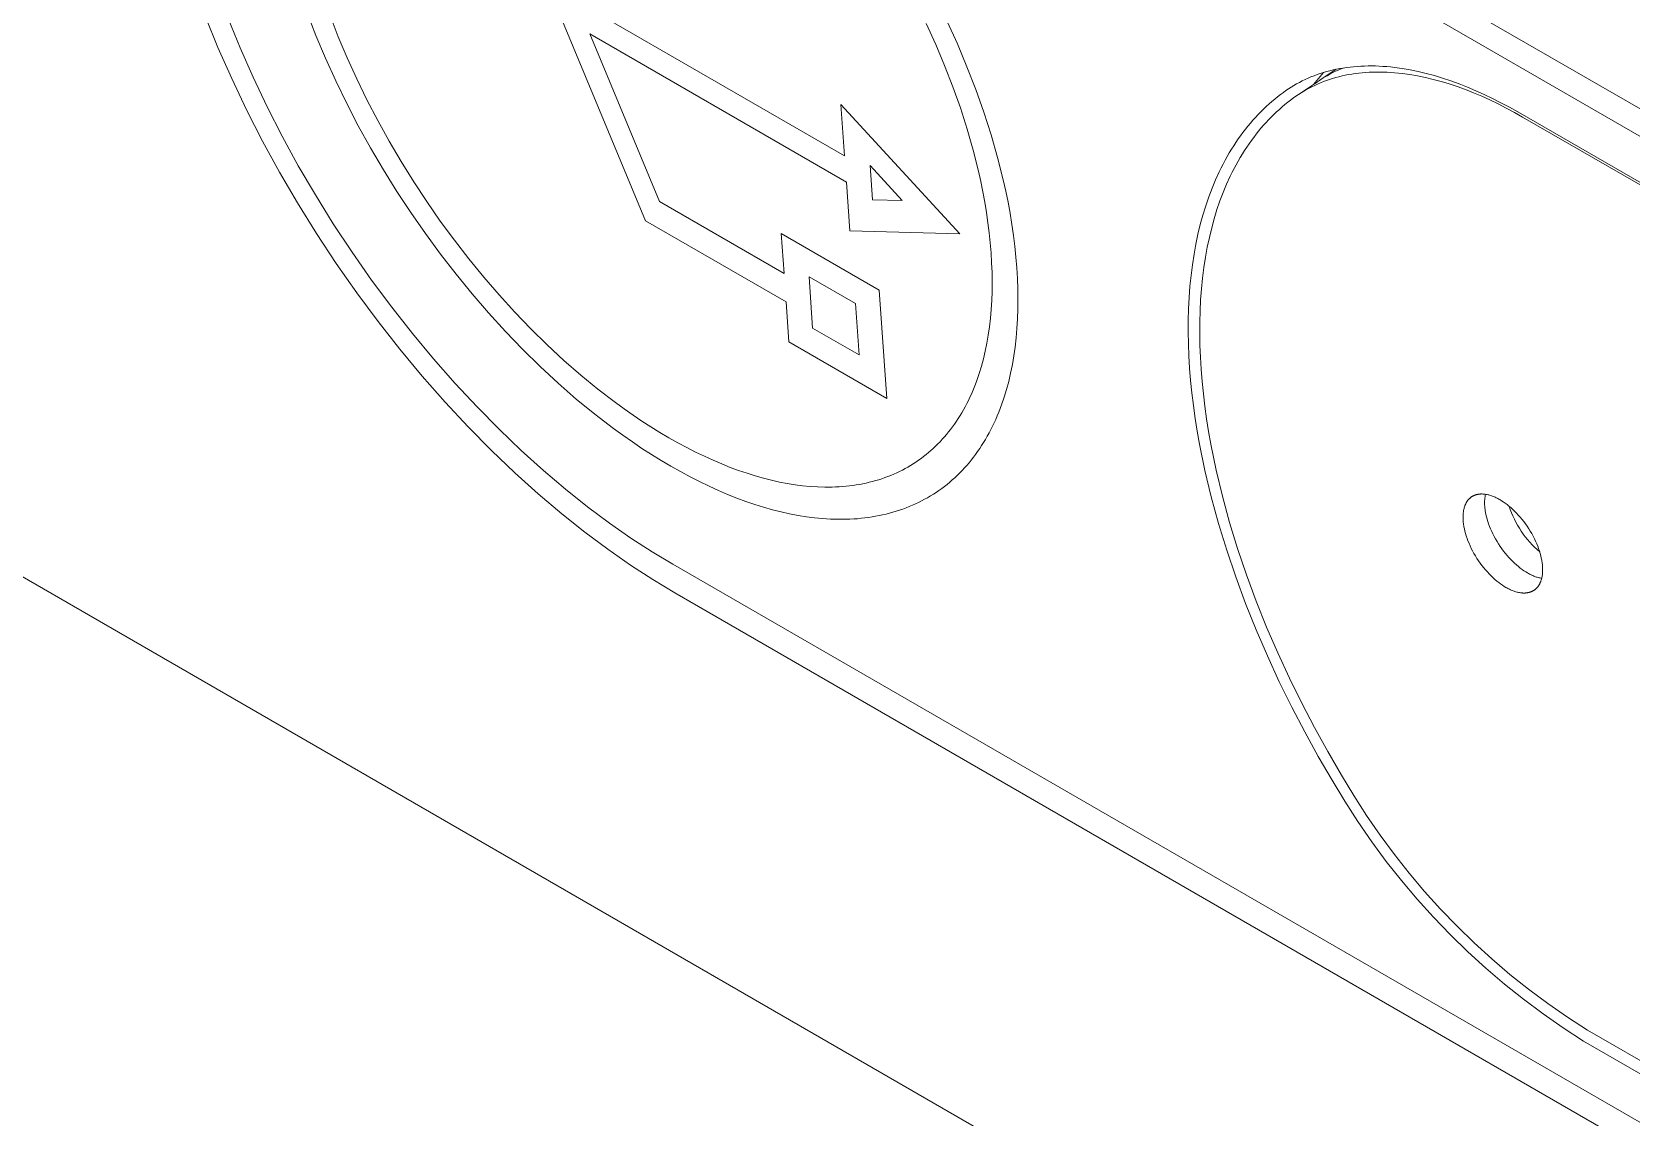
# Model space of a CAD drawing. Header units: inches. Extents: x -8 to 201, y -1 to 136.
# Drawn here: x 158.768 to 160.771, y 61.296 to 62.655 of the extents above; entities that cross this region are included whole.
import ezdxf

# ---------------------------------------------------------------- set-up
doc = ezdxf.new("R2010")
doc.units = ezdxf.units.IN
doc.layers.add('ZANO_R', color=7, linetype='Continuous', lineweight=0)

msp = doc.modelspace()

# ---------------------------------------------------------------- linework, layer by layer
at = {"layer": 'ZANO_R'}
for p, q in [((182.21152, 48.43115), (141.44177, 71.96957)), ((162.42298, 61.61173), (159.47709, 63.31254)), ((159.47963, 63.27675), (162.42552, 61.57594)), ((159.11293, 62.67922), (159.12399, 62.65076)), ((159.78616, 62.50006), (159.46456, 62.68574)), ((158.98572, 62.67438), (159.00142, 62.63579)), ((159.029, 62.63563), (159.01413, 62.67219)), ((159.15199, 62.64943), (159.14169, 62.67594)), ((159.43087, 62.67389), (159.53681, 62.41893)), ((159.88824, 62.66605), (159.90023, 62.63969)), ((159.9274, 62.64031), (159.91453, 62.66862)), ((159.12399, 62.65076), (159.13598, 62.62235)), ((159.16315, 62.62297), (159.15199, 62.64943)), ((159.46698, 62.65303), (159.78847, 62.46742)), ((159.55421, 62.44311), (159.46698, 62.65303)), ((159.90023, 62.63969), (159.91139, 62.61322)), ((159.93939, 62.61189), (159.9274, 62.64031)), ((159.00142, 62.63579), (159.01859, 62.59689)), ((159.04527, 62.59878), (159.029, 62.63563)), ((159.13598, 62.62235), (159.14885, 62.59403)), ((159.17514, 62.5966), (159.16315, 62.62297)), ((159.06289, 62.56177), (159.04527, 62.59878)), ((159.91139, 62.61322), (159.92169, 62.58672)), ((159.95045, 62.58343), (159.93939, 62.61189)), ((160.36645, 62.59747), (160.36279, 62.5958)), ((160.37018, 62.59905), (160.36645, 62.59747)), ((160.37396, 62.60055), (160.37018, 62.59905)), ((160.3778, 62.60196), (160.37396, 62.60055)), ((160.38147, 62.59973), (160.37734, 62.59478)), ((160.38169, 62.6033), (160.3778, 62.60196)), ((160.38549, 62.59773), (160.38084, 62.59475)), ((160.38572, 62.60457), (160.38147, 62.59973)), ((160.38156, 62.59523), (160.40157, 62.6086)), ((160.38564, 62.60455), (160.38169, 62.6033)), ((160.39023, 62.60056), (160.38549, 62.59773)), ((160.38965, 62.60571), (160.38564, 62.60455)), ((160.3937, 62.60679), (160.38965, 62.60571)), ((160.39507, 62.60322), (160.39023, 62.60056)), ((160.39717, 62.59707), (160.39331, 62.59584)), ((160.39781, 62.60778), (160.3937, 62.60679)), ((160.4, 62.60571), (160.39507, 62.60322)), ((160.40108, 62.5982), (160.39717, 62.59707)), ((160.40197, 62.60868), (160.39781, 62.60778)), ((160.40501, 62.60803), (160.4, 62.60571)), ((160.40505, 62.59926), (160.40108, 62.5982)), ((160.40619, 62.6095), (160.40197, 62.60868)), ((160.4101, 62.61017), (160.40501, 62.60803)), ((160.40907, 62.60023), (160.40505, 62.59926)), ((160.41045, 62.61023), (160.40619, 62.6095)), ((160.41314, 62.60111), (160.40907, 62.60023)), ((160.41476, 62.61087), (160.41045, 62.61023)), ((160.41726, 62.60191), (160.41314, 62.60111)), ((160.41912, 62.61142), (160.41476, 62.61087)), ((160.42142, 62.60262), (160.41726, 62.60191)), ((160.42353, 62.61188), (160.41912, 62.61142)), ((160.42564, 62.60325), (160.42142, 62.60262)), ((160.42798, 62.61225), (160.42353, 62.61188)), ((160.4299, 62.60379), (160.42564, 62.60325)), ((160.43248, 62.61253), (160.42798, 62.61225)), ((160.43421, 62.60424), (160.4299, 62.60379)), ((160.43702, 62.61272), (160.43248, 62.61253)), ((160.43856, 62.6046), (160.43421, 62.60424)), ((160.4416, 62.61282), (160.43702, 62.61272)), ((160.44296, 62.60487), (160.43856, 62.6046)), ((160.44622, 62.61283), (160.4416, 62.61282)), ((160.4474, 62.60506), (160.44296, 62.60487)), ((160.45089, 62.61275), (160.44622, 62.61283)), ((160.45188, 62.60516), (160.4474, 62.60506)), ((160.45559, 62.61258), (160.45089, 62.61275)), ((160.4564, 62.60517), (160.45188, 62.60516)), ((160.46033, 62.61231), (160.45559, 62.61258)), ((160.46096, 62.60509), (160.4564, 62.60517)), ((160.46511, 62.61196), (160.46033, 62.61231)), ((160.46556, 62.60492), (160.46096, 62.60509)), ((160.46992, 62.61151), (160.46511, 62.61196)), ((160.4702, 62.60466), (160.46556, 62.60492)), ((160.47477, 62.61097), (160.46992, 62.61151)), ((160.47487, 62.60431), (160.4702, 62.60466)), ((160.48456, 62.60963), (160.47477, 62.61097)), ((160.47957, 62.60388), (160.47487, 62.60431)), ((160.48431, 62.60335), (160.47957, 62.60388)), ((160.49388, 62.60204), (160.48431, 62.60335)), ((160.49447, 62.60793), (160.48456, 62.60963)), ((160.50357, 62.60037), (160.49388, 62.60204)), ((160.50448, 62.60586), (160.49447, 62.60793)), ((160.51337, 62.59835), (160.50357, 62.60037)), ((160.5146, 62.60345), (160.50448, 62.60586)), ((160.52326, 62.59599), (160.51337, 62.59835)), ((160.5248, 62.60068), (160.5146, 62.60345)), ((160.53507, 62.59757), (160.5248, 62.60068)), ((160.54541, 62.59412), (160.53507, 62.59757)), ((159.01859, 62.59689), (159.03719, 62.55782)), ((159.14885, 62.59403), (159.16259, 62.56587)), ((159.18794, 62.57037), (159.17514, 62.5966)), ((159.92169, 62.58672), (159.9311, 62.56021)), ((159.96055, 62.55497), (159.95045, 62.58343)), ((160.3356, 62.57971), (160.33193, 62.57697)), ((160.33878, 62.58198), (160.3356, 62.57971)), ((160.34203, 62.58419), (160.33878, 62.58198)), ((160.34534, 62.58631), (160.34203, 62.58419)), ((160.34871, 62.58837), (160.34534, 62.58631)), ((160.35214, 62.59034), (160.34871, 62.58837)), ((160.35453, 62.57716), (160.35135, 62.57501)), ((160.35563, 62.59224), (160.35214, 62.59034)), ((160.35452, 62.57716), (160.38084, 62.59475)), ((160.35776, 62.57924), (160.35453, 62.57716)), ((160.35918, 62.59406), (160.35563, 62.59224)), ((160.36105, 62.58125), (160.35776, 62.57924)), ((160.36279, 62.5958), (160.35918, 62.59406)), ((160.36441, 62.58318), (160.36105, 62.58125)), ((160.36782, 62.58503), (160.36441, 62.58318)), ((160.37129, 62.58682), (160.36782, 62.58503)), ((160.37482, 62.58852), (160.37129, 62.58682)), ((160.37734, 62.59478), (160.37334, 62.58974)), ((160.3784, 62.59014), (160.37482, 62.58852)), ((160.37839, 62.59307), (160.37527, 62.59085)), ((160.38205, 62.59169), (160.3784, 62.59014)), ((160.38574, 62.59316), (160.38205, 62.59169)), ((160.3895, 62.59454), (160.38574, 62.59316)), ((160.39331, 62.59584), (160.3895, 62.59454)), ((160.53323, 62.59329), (160.52326, 62.59599)), ((160.54328, 62.59025), (160.53323, 62.59329)), ((160.55338, 62.58687), (160.54328, 62.59025)), ((160.5558, 62.59034), (160.54541, 62.59412)), ((160.56354, 62.58318), (160.55338, 62.58687)), ((160.56623, 62.58623), (160.5558, 62.59034)), ((160.57374, 62.57916), (160.56354, 62.58318)), ((160.57668, 62.58181), (160.56623, 62.58623)), ((160.58396, 62.57483), (160.57374, 62.57916)), ((160.58716, 62.57707), (160.57668, 62.58181)), ((160.59764, 62.57204), (160.58716, 62.57707)), ((159.03719, 62.55782), (159.05717, 62.51875)), ((159.08182, 62.52475), (159.06289, 62.56177)), ((159.16259, 62.56587), (159.17715, 62.53791)), ((159.2015, 62.54433), (159.18794, 62.57037)), ((159.7816, 62.56437), (159.78616, 62.50006)), ((159.93033, 62.40261), (159.7816, 62.56437)), ((159.9311, 62.56021), (159.93959, 62.53374)), ((160.31075, 62.55873), (160.30737, 62.55539)), ((160.31418, 62.56199), (160.31075, 62.55873)), ((160.31765, 62.56516), (160.31418, 62.56199)), ((160.32116, 62.56824), (160.31765, 62.56516)), ((160.32471, 62.57124), (160.32116, 62.56824)), ((160.3283, 62.57415), (160.32471, 62.57124)), ((160.33056, 62.55845), (160.32714, 62.55533)), ((160.33193, 62.57697), (160.3283, 62.57415)), ((160.33402, 62.56149), (160.33056, 62.55845)), ((160.33752, 62.56444), (160.33402, 62.56149)), ((160.34105, 62.5673), (160.33752, 62.56444)), ((160.34463, 62.57008), (160.34105, 62.5673)), ((160.34824, 62.57278), (160.34463, 62.57008)), ((160.35135, 62.57501), (160.34824, 62.57278)), ((160.59421, 62.5702), (160.58396, 62.57483)), ((160.60446, 62.56528), (160.59421, 62.5702)), ((160.60812, 62.56671), (160.59764, 62.57204)), ((160.6147, 62.56007), (160.60446, 62.56528)), ((160.61858, 62.5611), (160.60812, 62.56671)), ((160.62493, 62.55458), (160.6147, 62.56007)), ((160.62902, 62.55522), (160.61858, 62.5611)), ((159.17715, 62.53791), (159.19251, 62.51021)), ((159.21581, 62.51853), (159.2015, 62.54433)), ((159.96967, 62.52655), (159.96055, 62.55497)), ((160.29114, 62.53736), (160.28805, 62.53349)), ((160.29429, 62.54114), (160.29114, 62.53736)), ((160.29749, 62.54484), (160.29429, 62.54114)), ((160.30074, 62.54844), (160.29749, 62.54484)), ((160.30403, 62.55196), (160.30074, 62.54844)), ((160.30737, 62.55539), (160.30403, 62.55196)), ((160.31071, 62.53845), (160.30757, 62.53481)), ((160.31391, 62.542), (160.31071, 62.53845)), ((160.31715, 62.54546), (160.31391, 62.542)), ((160.32044, 62.54884), (160.31715, 62.54546)), ((160.32377, 62.55213), (160.32044, 62.54884)), ((160.32714, 62.55533), (160.32377, 62.55213)), ((160.63513, 62.54883), (160.62493, 62.55458)), ((162.74042, 61.3362), (160.62902, 62.55522)), ((162.74654, 61.32981), (160.63513, 62.54883)), ((159.05717, 62.51875), (159.07847, 62.47982)), ((159.102, 62.48787), (159.08182, 62.52475)), ((159.23083, 62.493), (159.21581, 62.51853)), ((159.93959, 62.53374), (159.94713, 62.50737)), ((159.97776, 62.49824), (159.96967, 62.52655)), ((160.27618, 62.51712), (160.27336, 62.51281)), ((160.27907, 62.52135), (160.27618, 62.51712)), ((160.28201, 62.52548), (160.27907, 62.52135)), ((160.285, 62.52953), (160.28201, 62.52548)), ((160.28805, 62.53349), (160.285, 62.52953)), ((160.29547, 62.51939), (160.29258, 62.51532)), ((160.29842, 62.52338), (160.29547, 62.51939)), ((160.30142, 62.52728), (160.29842, 62.52338)), ((160.30447, 62.53109), (160.30142, 62.52728)), ((160.30757, 62.53481), (160.30447, 62.53109)), ((159.19251, 62.51021), (159.20864, 62.4828)), ((159.94713, 62.50737), (159.95369, 62.48114)), ((159.9848, 62.47007), (159.97776, 62.49824)), ((160.26522, 62.49933), (160.26262, 62.49466)), ((160.26787, 62.50391), (160.26522, 62.49933)), ((160.27058, 62.50841), (160.26787, 62.50391)), ((160.27336, 62.51281), (160.27058, 62.50841)), ((160.28155, 62.49815), (160.27894, 62.49364)), ((160.28422, 62.50258), (160.28155, 62.49815)), ((160.28695, 62.50691), (160.28422, 62.50258)), ((160.28974, 62.51116), (160.28695, 62.50691)), ((160.29258, 62.51532), (160.28974, 62.51116)), ((159.07847, 62.47982), (159.10103, 62.44119)), ((159.12337, 62.45128), (159.102, 62.48787)), ((159.20864, 62.4828), (159.2255, 62.45574)), ((159.24652, 62.4678), (159.23083, 62.493)), ((159.82101, 62.44522), (159.81798, 62.48798)), ((159.81798, 62.48798), (159.85814, 62.44429)), ((159.95369, 62.48114), (159.95659, 62.46809)), ((160.25521, 62.48013), (160.25059, 62.47001)), ((160.25762, 62.48506), (160.25521, 62.48013)), ((160.26009, 62.48991), (160.25762, 62.48506)), ((160.26262, 62.49466), (160.26009, 62.48991)), ((160.27146, 62.47959), (160.26908, 62.47474)), ((160.27389, 62.48436), (160.27146, 62.47959)), ((160.27638, 62.48905), (160.27389, 62.48436)), ((160.27894, 62.49364), (160.27638, 62.48905)), ((159.26288, 62.44298), (159.24652, 62.4678)), ((159.78847, 62.46742), (159.79282, 62.40611)), ((159.95659, 62.46809), (159.95923, 62.4551)), ((159.98792, 62.45606), (159.9848, 62.47007)), ((160.24623, 62.45953), (160.24214, 62.44872)), ((160.25059, 62.47001), (160.24623, 62.45953)), ((160.26453, 62.46477), (160.26024, 62.45446)), ((160.26908, 62.47474), (160.26453, 62.46477)), ((159.10103, 62.44119), (159.12475, 62.40302)), ((159.14584, 62.41512), (159.12337, 62.45128)), ((159.2255, 62.45574), (159.24305, 62.42909)), ((159.27985, 62.41857), (159.26288, 62.44298)), ((159.71027, 62.35301), (159.55421, 62.44311)), ((159.85814, 62.44429), (159.82101, 62.44522)), ((159.95923, 62.4551), (159.96162, 62.44216)), ((159.96162, 62.44216), (159.96374, 62.42929)), ((159.99076, 62.44211), (159.98792, 62.45606)), ((159.99332, 62.42822), (159.99076, 62.44211)), ((160.23833, 62.43757), (160.2348, 62.42608)), ((160.24214, 62.44872), (160.23833, 62.43757)), ((160.25622, 62.44381), (160.25247, 62.43283)), ((160.26024, 62.45446), (160.25622, 62.44381)), ((159.24305, 62.42909), (159.26128, 62.40288)), ((159.29741, 62.39464), (159.27985, 62.41857)), ((159.53681, 62.41893), (159.7128, 62.31732)), ((159.96374, 62.42929), (159.96559, 62.41648)), ((159.9956, 62.41439), (159.99332, 62.42822)), ((160.2348, 62.42608), (160.23157, 62.41427)), ((160.249, 62.42152), (160.24581, 62.40989)), ((160.25247, 62.43283), (160.249, 62.42152)), ((159.12475, 62.40302), (159.14954, 62.36548)), ((159.16932, 62.37955), (159.14584, 62.41512)), ((159.26128, 62.40288), (159.28014, 62.37718)), ((159.82944, 62.33217), (159.70672, 62.40302)), ((159.70672, 62.40302), (159.71027, 62.35301)), ((159.79282, 62.40611), (159.93033, 62.40261)), ((159.96559, 62.41648), (159.96718, 62.40376)), ((159.96718, 62.40376), (159.96848, 62.39111)), ((159.99759, 62.40064), (159.9956, 62.41439)), ((159.99928, 62.38698), (159.99759, 62.40064)), ((160.22864, 62.40213), (160.226, 62.38968)), ((160.23157, 62.41427), (160.22864, 62.40213)), ((160.24292, 62.39794), (160.24033, 62.38568)), ((160.24581, 62.40989), (160.24292, 62.39794)), ((159.19373, 62.3447), (159.16932, 62.37955)), ((159.28014, 62.37718), (159.2996, 62.35203)), ((159.31554, 62.37121), (159.29741, 62.39464)), ((159.96848, 62.39111), (159.96951, 62.37855)), ((159.96951, 62.37855), (159.97025, 62.36616)), ((160.00069, 62.3734), (159.99928, 62.38698)), ((160.22368, 62.37692), (160.22167, 62.36386)), ((160.226, 62.38968), (160.22368, 62.37692)), ((160.24033, 62.38568), (160.23804, 62.37312)), ((159.14954, 62.36548), (159.1753, 62.32869)), ((159.3342, 62.34835), (159.31554, 62.37121)), ((159.97025, 62.36616), (159.97071, 62.354)), ((160.00179, 62.35991), (160.00069, 62.3734)), ((160.00259, 62.3466), (160.00179, 62.35991)), ((160.22167, 62.36386), (160.21997, 62.35051)), ((160.23606, 62.36026), (160.23439, 62.34712)), ((160.23804, 62.37312), (160.23606, 62.36026)), ((159.21896, 62.31071), (159.19373, 62.3447)), ((159.2996, 62.35203), (159.31964, 62.32748)), ((159.35336, 62.32609), (159.3342, 62.34835)), ((159.74154, 62.34868), (159.79969, 62.31511)), ((159.7461, 62.28437), (159.74154, 62.34868)), ((159.97071, 62.354), (159.97087, 62.34209)), ((159.97087, 62.34209), (159.97075, 62.33043)), ((160.00308, 62.33355), (160.00259, 62.3466)), ((160.2186, 62.33688), (160.21754, 62.32298)), ((160.21997, 62.35051), (160.2186, 62.33688)), ((160.23439, 62.34712), (160.23304, 62.3337)), ((159.1753, 62.32869), (159.20193, 62.29281)), ((159.31964, 62.32748), (159.34021, 62.30359)), ((159.373, 62.30449), (159.35336, 62.32609)), ((159.7128, 62.31732), (159.71635, 62.26731)), ((159.83906, 62.19646), (159.82944, 62.33217)), ((159.97036, 62.31901), (159.96968, 62.30784)), ((159.97075, 62.33043), (159.97036, 62.31901)), ((160.00325, 62.32077), (160.00308, 62.33355)), ((160.00313, 62.30824), (160.00325, 62.32077)), ((160.21754, 62.32298), (160.21682, 62.30881)), ((160.232, 62.32001), (160.23129, 62.30606)), ((160.23304, 62.3337), (160.232, 62.32001)), ((159.24489, 62.27771), (159.21896, 62.31071)), ((159.34021, 62.30359), (159.36129, 62.28039)), ((159.39307, 62.28359), (159.373, 62.30449)), ((159.79969, 62.31511), (159.80425, 62.2508)), ((159.96873, 62.29691), (159.96751, 62.28625)), ((159.96968, 62.30784), (159.96873, 62.29691)), ((160.0027, 62.29598), (160.00313, 62.30824)), ((160.21682, 62.30881), (160.21642, 62.2944)), ((160.23129, 62.30606), (160.2309, 62.29187)), ((159.20193, 62.29281), (159.2293, 62.25798)), ((159.27142, 62.24581), (159.24489, 62.27771)), ((159.36129, 62.28039), (159.38285, 62.25795)), ((159.41356, 62.26343), (159.39307, 62.28359)), ((159.80425, 62.2508), (159.7461, 62.28437)), ((159.96751, 62.28625), (159.96603, 62.27583)), ((160.00096, 62.27226), (160.00198, 62.28398)), ((160.00198, 62.28398), (160.0027, 62.29598)), ((160.21642, 62.2944), (160.21636, 62.27974)), ((160.21636, 62.27974), (160.21662, 62.26485)), ((160.2309, 62.29187), (160.23083, 62.27743)), ((160.23083, 62.27743), (160.23109, 62.26278)), ((159.2293, 62.25798), (159.25731, 62.22431)), ((159.38285, 62.25795), (159.40485, 62.23631)), ((159.43443, 62.24407), (159.41356, 62.26343)), ((159.71635, 62.26731), (159.83906, 62.19646)), ((159.96428, 62.26567), (159.96227, 62.25577)), ((159.96603, 62.27583), (159.96428, 62.26567)), ((159.99805, 62.24962), (159.99965, 62.2608)), ((159.99965, 62.2608), (160.00096, 62.27226)), ((160.21662, 62.26485), (160.21722, 62.24975)), ((160.23109, 62.26278), (160.23168, 62.24791)), ((159.29843, 62.21512), (159.27142, 62.24581)), ((159.45566, 62.22555), (159.43443, 62.24407)), ((159.95747, 62.23674), (159.9547, 62.22762)), ((159.96, 62.24612), (159.95747, 62.23674)), ((159.96227, 62.25577), (159.96, 62.24612)), ((159.99401, 62.22807), (159.99617, 62.23871)), ((159.99617, 62.23871), (159.99805, 62.24962)), ((160.21722, 62.24975), (160.21814, 62.23444)), ((160.23168, 62.24791), (160.23259, 62.23284)), ((159.25731, 62.22431), (159.28582, 62.19191)), ((159.40485, 62.23631), (159.42726, 62.21552)), ((159.47721, 62.20792), (159.45566, 62.22555)), ((159.95168, 62.21876), (159.95007, 62.21444)), ((159.9547, 62.22762), (159.95168, 62.21876)), ((159.98887, 62.20764), (159.99158, 62.21772)), ((159.99158, 62.21772), (159.99401, 62.22807)), ((160.21814, 62.23444), (160.2194, 62.21895)), ((160.2194, 62.21895), (160.22099, 62.20327)), ((160.23259, 62.23284), (160.23383, 62.21758)), ((160.23383, 62.21758), (160.23539, 62.20215)), ((159.32581, 62.18573), (159.29843, 62.21512)), ((159.42726, 62.21552), (159.45005, 62.19563)), ((159.49905, 62.19122), (159.47721, 62.20792)), ((159.94305, 62.1978), (159.94115, 62.19381)), ((159.9449, 62.20186), (159.94305, 62.1978)), ((159.94668, 62.20598), (159.9449, 62.20186)), ((159.94841, 62.21018), (159.94668, 62.20598)), ((159.95007, 62.21444), (159.94841, 62.21018)), ((159.98264, 62.18834), (159.98589, 62.19785)), ((159.98589, 62.19785), (159.98887, 62.20764)), ((160.22099, 62.20327), (160.22291, 62.18743)), ((160.23539, 62.20215), (160.23728, 62.18655)), ((159.28582, 62.19191), (159.31472, 62.16089)), ((159.35344, 62.15773), (159.32581, 62.18573)), ((159.45005, 62.19563), (159.47319, 62.1767)), ((159.47319, 62.1767), (159.49664, 62.15877)), ((159.51007, 62.18323), (159.49905, 62.19122)), ((159.52115, 62.1755), (159.51007, 62.18323)), ((159.93295, 62.17852), (159.93075, 62.17487)), ((159.93509, 62.18224), (159.93295, 62.17852)), ((159.93716, 62.18603), (159.93509, 62.18224)), ((159.93919, 62.18988), (159.93716, 62.18603)), ((159.94115, 62.19381), (159.93919, 62.18988)), ((159.97728, 62.17462), (159.97913, 62.17912)), ((159.97913, 62.17912), (159.98092, 62.18369)), ((159.98092, 62.18369), (159.98264, 62.18834)), ((160.22291, 62.18743), (160.22515, 62.17144)), ((160.23728, 62.18655), (160.23949, 62.17081)), ((159.31472, 62.16089), (159.34389, 62.13133)), ((159.38121, 62.13117), (159.35344, 62.15773)), ((159.49664, 62.15877), (159.50847, 62.15019)), ((159.53229, 62.16802), (159.52115, 62.1755)), ((159.54349, 62.16081), (159.53229, 62.16802)), ((159.55473, 62.15386), (159.54349, 62.16081)), ((159.91894, 62.15767), (159.91641, 62.15444)), ((159.92141, 62.16097), (159.91894, 62.15767)), ((159.92383, 62.16434), (159.92141, 62.16097)), ((159.9262, 62.16778), (159.92383, 62.16434)), ((159.9285, 62.17129), (159.9262, 62.16778)), ((159.93075, 62.17487), (159.9285, 62.17129)), ((159.96706, 62.15319), (159.96923, 62.15733)), ((159.96923, 62.15733), (159.97134, 62.16154)), ((159.97134, 62.16154), (159.97338, 62.16583)), ((159.97338, 62.16583), (159.97537, 62.17019)), ((159.97537, 62.17019), (159.97728, 62.17462)), ((160.22515, 62.17144), (160.22771, 62.15531)), ((160.23949, 62.17081), (160.24201, 62.15493)), ((159.50847, 62.15019), (159.52037, 62.14189)), ((159.52037, 62.14189), (159.53234, 62.13386)), ((159.56603, 62.14719), (159.55473, 62.15386)), ((159.5773, 62.14083), (159.56603, 62.14719)), ((159.58848, 62.13483), (159.5773, 62.14083)), ((159.9001, 62.13654), (159.8972, 62.13381)), ((159.90295, 62.13935), (159.9001, 62.13654)), ((159.90575, 62.14222), (159.90295, 62.13935)), ((159.9085, 62.14517), (159.90575, 62.14222)), ((159.91119, 62.14819), (159.9085, 62.14517)), ((159.91383, 62.15128), (159.91119, 62.14819)), ((159.91641, 62.15444), (159.91383, 62.15128)), ((159.95529, 62.1336), (159.95776, 62.13737)), ((159.95776, 62.13737), (159.96018, 62.14121)), ((159.96018, 62.14121), (159.96254, 62.14513)), ((159.96254, 62.14513), (159.96483, 62.14912)), ((159.96483, 62.14912), (159.96706, 62.15319)), ((160.22771, 62.15531), (160.23059, 62.13907)), ((160.23059, 62.13907), (160.2373, 62.10626)), ((160.24201, 62.15493), (160.24485, 62.13893)), ((160.24485, 62.13893), (160.25145, 62.10663)), ((159.34389, 62.13133), (159.3732, 62.1033)), ((159.40901, 62.10612), (159.38121, 62.13117)), ((159.53234, 62.13386), (159.54436, 62.12611)), ((159.54436, 62.12611), (159.55643, 62.11865)), ((159.55643, 62.11865), (159.56856, 62.11149)), ((159.59956, 62.12918), (159.58848, 62.13483)), ((159.61055, 62.12388), (159.59956, 62.12918)), ((159.62144, 62.11893), (159.61055, 62.12388)), ((159.63222, 62.11433), (159.62144, 62.11893)), ((159.87546, 62.11672), (159.87216, 62.11457)), ((159.87872, 62.11894), (159.87546, 62.11672)), ((159.88192, 62.12124), (159.87872, 62.11894)), ((159.88508, 62.12361), (159.88192, 62.12124)), ((159.88819, 62.12605), (159.88508, 62.12361)), ((159.89124, 62.12856), (159.88819, 62.12605)), ((159.89425, 62.13115), (159.89124, 62.12856)), ((159.8972, 62.13381), (159.89425, 62.13115)), ((159.942, 62.11588), (159.94478, 62.11927)), ((159.94478, 62.11927), (159.94749, 62.12274)), ((159.94749, 62.12274), (159.95015, 62.12629)), ((159.95015, 62.12629), (159.95275, 62.12991)), ((159.95275, 62.12991), (159.95529, 62.1336)), ((159.3732, 62.1033), (159.40254, 62.07685)), ((159.43673, 62.08262), (159.40901, 62.10612)), ((159.56856, 62.11149), (159.58066, 62.10467)), ((159.58066, 62.10467), (159.59267, 62.09822)), ((159.59267, 62.09822), (159.60457, 62.09216)), ((159.64289, 62.11008), (159.63222, 62.11433)), ((159.65345, 62.10616), (159.64289, 62.11008)), ((159.6639, 62.10259), (159.65345, 62.10616)), ((159.67424, 62.09936), (159.6639, 62.10259)), ((159.68445, 62.09646), (159.67424, 62.09936)), ((159.69453, 62.0939), (159.68445, 62.09646)), ((159.83651, 62.09718), (159.8327, 62.09586)), ((159.84029, 62.09858), (159.83651, 62.09718)), ((159.84401, 62.10006), (159.84029, 62.09858)), ((159.84769, 62.10161), (159.84401, 62.10006)), ((159.85133, 62.10323), (159.84769, 62.10161)), ((159.85492, 62.10494), (159.85133, 62.10323)), ((159.85846, 62.10671), (159.85492, 62.10494)), ((159.86196, 62.10856), (159.85846, 62.10671)), ((159.8654, 62.11049), (159.86196, 62.10856)), ((159.8688, 62.11249), (159.8654, 62.11049)), ((159.87216, 62.11457), (159.8688, 62.11249)), ((159.92098, 62.09427), (159.92415, 62.09712)), ((159.92415, 62.09712), (159.92727, 62.10006)), ((159.92727, 62.10006), (159.93033, 62.10307)), ((159.93033, 62.10307), (159.93333, 62.10616)), ((159.93333, 62.10616), (159.93628, 62.10932)), ((159.93628, 62.10932), (159.93917, 62.11256)), ((159.93917, 62.11256), (159.942, 62.11588)), ((160.2373, 62.10626), (160.24523, 62.07313)), ((160.25145, 62.10663), (160.25926, 62.07401)), ((159.40254, 62.07685), (159.43181, 62.05204)), ((159.46428, 62.06068), (159.43673, 62.08262)), ((159.60457, 62.09216), (159.61637, 62.08647)), ((159.61637, 62.08647), (159.62806, 62.08115)), ((159.62806, 62.08115), (159.63963, 62.07621)), ((159.70449, 62.09168), (159.69453, 62.0939)), ((159.71433, 62.08979), (159.70449, 62.09168)), ((159.72402, 62.08823), (159.71433, 62.08979)), ((159.73358, 62.087), (159.72402, 62.08823)), ((159.74301, 62.08609), (159.73358, 62.087)), ((159.75228, 62.08551), (159.74301, 62.08609)), ((159.76142, 62.08525), (159.75228, 62.08551)), ((159.76593, 62.08524), (159.76142, 62.08525)), ((159.7704, 62.08532), (159.76593, 62.08524)), ((159.77483, 62.08547), (159.7704, 62.08532)), ((159.77923, 62.0857), (159.77483, 62.08547)), ((159.78359, 62.08601), (159.77923, 62.0857)), ((159.78791, 62.0864), (159.78359, 62.08601)), ((159.79219, 62.08687), (159.78791, 62.0864)), ((159.79642, 62.08742), (159.79219, 62.08687)), ((159.80062, 62.08805), (159.79642, 62.08742)), ((159.80478, 62.08875), (159.80062, 62.08805)), ((159.80889, 62.08953), (159.80478, 62.08875)), ((159.81297, 62.09039), (159.80889, 62.08953)), ((159.817, 62.09133), (159.81297, 62.09039)), ((159.82099, 62.09235), (159.817, 62.09133)), ((159.82494, 62.09344), (159.82099, 62.09235)), ((159.82884, 62.09461), (159.82494, 62.09344)), ((159.8327, 62.09586), (159.82884, 62.09461)), ((159.89366, 62.07423), (159.89726, 62.07646)), ((159.89726, 62.07646), (159.90081, 62.07877)), ((159.90081, 62.07877), (159.90431, 62.08115)), ((159.90431, 62.08115), (159.90775, 62.08362)), ((159.90775, 62.08362), (159.91114, 62.08616)), ((159.91114, 62.08616), (159.91447, 62.08879)), ((159.91447, 62.08879), (159.91776, 62.09149)), ((159.91776, 62.09149), (159.92098, 62.09427)), ((160.57945, 62.07634), (160.57996, 62.07642)), ((160.57996, 62.07642), (160.58046, 62.07649)), ((160.58046, 62.07649), (160.58098, 62.07656)), ((160.58098, 62.07656), (160.58149, 62.07661)), ((160.58149, 62.07661), (160.58201, 62.07665)), ((160.58201, 62.07665), (160.58253, 62.07668)), ((160.58253, 62.07668), (160.58306, 62.0767)), ((160.58306, 62.0767), (160.58359, 62.07672)), ((160.58359, 62.07672), (160.58413, 62.07672)), ((160.58413, 62.07672), (160.58466, 62.07671)), ((160.58466, 62.07671), (160.5852, 62.07669)), ((160.5852, 62.07669), (160.58575, 62.07666)), ((160.58575, 62.07666), (160.58629, 62.07663)), ((160.58629, 62.07663), (160.58739, 62.07652)), ((160.58739, 62.07652), (160.5885, 62.07638)), ((160.5885, 62.07638), (160.58961, 62.0762)), ((159.49157, 62.04033), (159.46428, 62.06068)), ((159.63963, 62.07621), (159.65109, 62.07164)), ((159.65109, 62.07164), (159.66244, 62.06744)), ((159.66244, 62.06744), (159.67366, 62.0636)), ((159.67366, 62.0636), (159.68475, 62.06013)), ((159.68475, 62.06013), (159.69571, 62.05702)), ((159.69571, 62.05702), (159.70654, 62.05428)), ((159.85075, 62.05503), (159.8549, 62.05637)), ((159.8549, 62.05637), (159.85899, 62.05779)), ((159.85899, 62.05779), (159.86304, 62.0593)), ((159.86304, 62.0593), (159.86704, 62.06088)), ((159.86704, 62.06088), (159.871, 62.06254)), ((159.871, 62.06254), (159.8749, 62.06429)), ((159.8749, 62.06429), (159.87875, 62.06612)), ((159.87875, 62.06612), (159.88256, 62.06803)), ((159.88256, 62.06803), (159.88631, 62.07002)), ((159.88631, 62.07002), (159.89001, 62.07208)), ((159.89001, 62.07208), (159.89366, 62.07423)), ((160.24523, 62.07313), (160.25434, 62.0398)), ((160.25926, 62.07401), (160.26823, 62.04119)), ((160.56133, 62.05632), (160.56155, 62.05742)), ((160.56155, 62.05742), (160.56181, 62.0585)), ((160.56181, 62.0585), (160.5621, 62.05956)), ((160.5621, 62.05956), (160.56241, 62.0606)), ((160.56241, 62.0606), (160.56276, 62.06162)), ((160.56276, 62.06162), (160.56295, 62.06212)), ((160.56295, 62.06212), (160.56314, 62.06262)), ((160.56314, 62.06262), (160.56334, 62.06311)), ((160.56334, 62.06311), (160.56355, 62.06359)), ((160.56355, 62.06359), (160.56377, 62.06406)), ((160.56377, 62.06406), (160.564, 62.06453)), ((160.564, 62.06453), (160.56423, 62.06499)), ((160.56423, 62.06499), (160.56447, 62.06545)), ((160.56447, 62.06545), (160.56472, 62.06589)), ((160.56472, 62.06589), (160.56498, 62.06633)), ((160.56498, 62.06633), (160.56524, 62.06676)), ((160.56524, 62.06676), (160.56551, 62.06719)), ((160.56551, 62.06719), (160.56579, 62.06761)), ((160.56579, 62.06761), (160.56608, 62.06801)), ((160.56608, 62.06801), (160.56637, 62.06841)), ((160.56637, 62.06841), (160.56668, 62.06881)), ((160.56668, 62.06881), (160.56699, 62.06919)), ((160.56699, 62.06919), (160.56731, 62.06957)), ((160.56731, 62.06957), (160.56763, 62.06993)), ((160.56763, 62.06993), (160.56796, 62.07029)), ((160.56796, 62.07029), (160.5683, 62.07064)), ((160.5683, 62.07064), (160.56865, 62.07098)), ((160.56865, 62.07098), (160.56901, 62.07131)), ((160.56901, 62.07131), (160.56937, 62.07163)), ((160.56937, 62.07163), (160.56974, 62.07195)), ((160.56974, 62.07195), (160.57011, 62.07225)), ((160.57011, 62.07225), (160.5705, 62.07255)), ((160.5705, 62.07255), (160.57089, 62.07283)), ((160.57089, 62.07283), (160.57128, 62.0731)), ((160.57128, 62.0731), (160.57169, 62.07337)), ((160.57169, 62.07337), (160.5721, 62.07362)), ((160.5721, 62.07362), (160.57251, 62.07387)), ((160.57251, 62.07387), (160.57293, 62.07411)), ((160.57293, 62.07411), (160.57336, 62.07433)), ((160.57336, 62.07433), (160.5738, 62.07455)), ((160.5738, 62.07455), (160.57424, 62.07475)), ((160.57424, 62.07475), (160.57469, 62.07495)), ((160.57469, 62.07495), (160.57514, 62.07513)), ((160.57514, 62.07513), (160.5756, 62.07531)), ((160.5756, 62.07531), (160.57606, 62.07547)), ((160.57606, 62.07547), (160.57653, 62.07563)), ((160.57653, 62.07563), (160.577, 62.07577)), ((160.577, 62.07577), (160.57748, 62.07591)), ((160.57748, 62.07591), (160.57797, 62.07603)), ((160.57797, 62.07603), (160.57846, 62.07614)), ((160.57846, 62.07614), (160.57895, 62.07625)), ((160.57895, 62.07625), (160.57945, 62.07634)), ((160.58764, 62.06811), (160.58758, 62.06645)), ((160.58758, 62.06645), (160.58758, 62.06479)), ((160.58758, 62.06479), (160.58763, 62.06313)), ((160.58763, 62.06313), (160.58774, 62.06147)), ((160.58776, 62.06977), (160.58764, 62.06811)), ((160.58774, 62.06147), (160.58784, 62.06024)), ((160.58793, 62.07143), (160.58776, 62.06977)), ((160.58784, 62.06024), (160.58797, 62.05899)), ((160.58816, 62.07307), (160.58793, 62.07143)), ((160.58797, 62.05899), (160.58812, 62.05771)), ((160.58812, 62.05771), (160.5883, 62.05641)), ((160.58845, 62.07471), (160.58816, 62.07307)), ((160.5883, 62.05641), (160.5885, 62.05509)), ((160.58879, 62.07634), (160.58845, 62.07471)), ((160.58961, 62.0762), (160.59074, 62.07599)), ((160.59074, 62.07599), (160.59186, 62.07574)), ((160.59186, 62.07574), (160.593, 62.07545)), ((160.593, 62.07545), (160.59413, 62.07513)), ((160.59413, 62.07513), (160.59527, 62.07478)), ((160.59527, 62.07478), (160.59641, 62.0744)), ((160.59641, 62.0744), (160.59755, 62.07398)), ((160.59755, 62.07398), (160.59868, 62.07354)), ((160.59868, 62.07354), (160.59982, 62.07306)), ((160.59982, 62.07306), (160.60095, 62.07256)), ((160.60095, 62.07256), (160.60208, 62.07203)), ((160.60208, 62.07203), (160.6032, 62.07148)), ((160.6032, 62.07148), (160.60431, 62.0709)), ((160.60431, 62.0709), (160.60542, 62.0703)), ((160.60542, 62.0703), (160.60653, 62.06968)), ((160.60653, 62.06968), (160.60875, 62.06834)), ((160.60875, 62.06834), (160.61101, 62.06687)), ((160.61101, 62.06687), (160.61331, 62.06527)), ((160.61331, 62.06527), (160.61564, 62.06353)), ((160.61564, 62.06353), (160.61799, 62.06166)), ((160.61799, 62.06166), (160.62036, 62.05965)), ((160.61976, 62.05725), (160.61835, 62.06137)), ((160.62132, 62.05318), (160.61976, 62.05725)), ((160.62036, 62.05965), (160.62273, 62.05752)), ((160.62273, 62.05752), (160.6251, 62.05525)), ((159.43181, 62.05204), (159.46089, 62.02889)), ((159.5185, 62.02157), (159.49157, 62.04033)), ((159.70654, 62.05428), (159.71724, 62.05189)), ((159.71724, 62.05189), (159.72779, 62.04986)), ((159.72779, 62.04986), (159.73821, 62.04818)), ((159.73821, 62.04818), (159.74847, 62.04686)), ((159.74847, 62.04686), (159.75859, 62.04588)), ((159.75859, 62.04588), (159.76855, 62.04526)), ((159.76855, 62.04526), (159.77836, 62.04498)), ((159.77836, 62.04498), (159.7832, 62.04498)), ((159.7832, 62.04498), (159.788, 62.04505)), ((159.788, 62.04505), (159.79277, 62.04522)), ((159.79277, 62.04522), (159.79749, 62.04547)), ((159.79749, 62.04547), (159.80217, 62.0458)), ((159.80217, 62.0458), (159.8068, 62.04622)), ((159.8068, 62.04622), (159.8114, 62.04672)), ((159.8114, 62.04672), (159.81595, 62.04731)), ((159.81595, 62.04731), (159.82045, 62.04798)), ((159.82045, 62.04798), (159.82492, 62.04874)), ((159.82492, 62.04874), (159.82934, 62.04958)), ((159.82934, 62.04958), (159.83371, 62.05051)), ((159.83371, 62.05051), (159.83804, 62.05151)), ((159.83804, 62.05151), (159.84232, 62.0526)), ((159.84232, 62.0526), (159.84656, 62.05378)), ((159.84656, 62.05378), (159.85075, 62.05503)), ((160.25434, 62.0398), (160.26458, 62.00637)), ((160.26823, 62.04119), (160.27831, 62.00828)), ((160.56056, 62.04822), (160.56058, 62.04941)), ((160.56056, 62.04703), (160.56056, 62.04822)), ((160.56058, 62.04582), (160.56056, 62.04703)), ((160.56058, 62.04941), (160.56064, 62.05059)), ((160.56063, 62.04461), (160.56058, 62.04582)), ((160.56071, 62.0434), (160.56063, 62.04461)), ((160.56064, 62.05059), (160.56072, 62.05177)), ((160.56081, 62.04217), (160.56071, 62.0434)), ((160.56072, 62.05177), (160.56083, 62.05292)), ((160.56093, 62.04092), (160.56081, 62.04217)), ((160.56083, 62.05292), (160.56097, 62.05407)), ((160.56108, 62.03964), (160.56093, 62.04092)), ((160.56097, 62.05407), (160.56113, 62.0552)), ((160.56126, 62.03834), (160.56108, 62.03964)), ((160.56113, 62.0552), (160.56133, 62.05632)), ((160.56146, 62.03702), (160.56126, 62.03834)), ((160.5617, 62.03567), (160.56146, 62.03702)), ((160.5885, 62.05509), (160.58873, 62.05374)), ((160.58873, 62.05374), (160.58928, 62.05098)), ((160.58928, 62.05098), (160.58995, 62.04814)), ((160.58995, 62.04814), (160.59074, 62.04523)), ((160.59074, 62.04523), (160.59164, 62.04225)), ((160.59164, 62.04225), (160.59267, 62.03921)), ((160.59267, 62.03921), (160.59382, 62.03613)), ((160.62301, 62.04917), (160.62132, 62.05318)), ((160.62485, 62.04522), (160.62301, 62.04917)), ((160.62681, 62.04133), (160.62485, 62.04522)), ((160.6251, 62.05525), (160.62746, 62.05286)), ((160.62891, 62.03751), (160.62681, 62.04133)), ((160.62746, 62.05286), (160.6298, 62.05035)), ((160.63114, 62.03377), (160.62891, 62.03751)), ((160.6298, 62.05035), (160.63211, 62.04773)), ((160.63211, 62.04773), (160.63437, 62.04501)), ((160.63437, 62.04501), (160.63659, 62.04219)), ((160.63659, 62.04219), (160.63874, 62.03929)), ((160.63874, 62.03929), (160.64082, 62.03631)), ((159.46089, 62.02889), (159.48969, 62.0074)), ((159.54501, 62.00438), (159.5185, 62.02157)), ((160.56225, 62.03291), (160.5617, 62.03567)), ((160.56291, 62.03008), (160.56225, 62.03291)), ((160.5637, 62.02716), (160.56291, 62.03008)), ((160.56461, 62.02418), (160.5637, 62.02716)), ((160.56563, 62.02114), (160.56461, 62.02418)), ((160.56678, 62.01806), (160.56563, 62.02114)), ((160.56805, 62.01494), (160.56678, 62.01806)), ((160.59382, 62.03613), (160.59509, 62.03301)), ((160.59509, 62.03301), (160.59648, 62.02986)), ((160.59648, 62.02986), (160.59798, 62.0267)), ((160.59798, 62.0267), (160.5996, 62.02354)), ((160.5996, 62.02354), (160.60132, 62.02039)), ((160.60132, 62.02039), (160.60315, 62.01727)), ((160.60315, 62.01727), (160.60507, 62.01418)), ((160.6335, 62.03011), (160.63114, 62.03377)), ((160.63598, 62.02653), (160.6335, 62.03011)), ((160.63859, 62.02304), (160.63598, 62.02653)), ((160.64131, 62.01964), (160.63859, 62.02304)), ((160.64082, 62.03631), (160.64283, 62.03327)), ((160.64415, 62.01633), (160.64131, 62.01964)), ((160.64283, 62.03327), (160.64475, 62.03019)), ((160.6471, 62.01313), (160.64415, 62.01633)), ((160.64475, 62.03019), (160.64657, 62.02706)), ((160.64657, 62.02706), (160.64829, 62.02391)), ((160.64829, 62.02391), (160.64991, 62.02075)), ((160.64991, 62.02075), (160.65141, 62.01759)), ((160.65141, 62.01759), (160.6528, 62.01445)), ((159.48969, 62.0074), (159.51812, 61.9876)), ((159.57101, 61.98875), (159.54501, 62.00438)), ((160.26458, 62.00637), (160.27589, 61.97297)), ((160.27831, 62.00828), (160.28945, 61.9754)), ((160.56944, 62.01179), (160.56805, 62.01494)), ((160.57095, 62.00863), (160.56944, 62.01179)), ((160.57256, 62.00547), (160.57095, 62.00863)), ((160.57429, 62.00232), (160.57256, 62.00547)), ((160.57611, 61.9992), (160.57429, 62.00232)), ((160.57803, 61.99611), (160.57611, 61.9992)), ((160.60507, 62.01418), (160.60707, 62.01114)), ((160.60707, 62.01114), (160.60915, 62.00817)), ((160.60915, 62.00817), (160.61131, 62.00526)), ((160.61131, 62.00526), (160.61352, 62.00245)), ((160.61352, 62.00245), (160.61579, 61.99972)), ((160.61579, 61.99972), (160.61809, 61.9971)), ((160.61809, 61.9971), (160.62043, 61.99459)), ((160.65015, 62.01003), (160.6471, 62.01313)), ((160.65332, 62.00703), (160.65015, 62.01003)), ((160.6528, 62.01445), (160.65407, 62.01133)), ((160.65658, 62.00415), (160.65332, 62.00703)), ((160.65407, 62.01133), (160.65522, 62.00824)), ((160.65522, 62.00824), (160.65625, 62.0052)), ((160.65625, 62.0052), (160.65716, 62.00222)), ((160.65716, 62.00222), (160.65794, 61.99931)), ((160.65794, 61.99931), (160.65861, 61.99647)), ((160.65861, 61.99647), (160.65916, 61.99371)), ((159.51812, 61.9876), (159.5461, 61.96945)), ((162.5169, 60.28794), (159.57101, 61.98875)), ((160.58003, 61.99307), (160.57803, 61.99611)), ((160.58212, 61.9901), (160.58003, 61.99307)), ((160.58427, 61.9872), (160.58212, 61.9901)), ((160.58649, 61.98438), (160.58427, 61.9872)), ((160.58875, 61.98166), (160.58649, 61.98438)), ((160.59106, 61.97904), (160.58875, 61.98166)), ((160.59339, 61.97653), (160.59106, 61.97904)), ((160.59575, 61.97414), (160.59339, 61.97653)), ((160.62043, 61.99459), (160.62279, 61.9922)), ((160.62279, 61.9922), (160.62516, 61.98994)), ((160.62516, 61.98994), (160.62753, 61.9878)), ((160.62753, 61.9878), (160.6299, 61.98579)), ((160.6299, 61.98579), (160.63225, 61.98392)), ((160.63225, 61.98392), (160.63458, 61.98218)), ((160.63458, 61.98218), (160.63688, 61.98058)), ((160.63688, 61.98058), (160.63915, 61.97911)), ((160.63915, 61.97911), (160.64137, 61.97778)), ((160.64137, 61.97778), (160.64245, 61.97716)), ((160.64245, 61.97716), (160.64354, 61.97657)), ((160.64354, 61.97657), (160.64464, 61.976)), ((160.65916, 61.99371), (160.65939, 61.99237)), ((160.65939, 61.99237), (160.6596, 61.99104)), ((160.6596, 61.99104), (160.65978, 61.98974)), ((160.65978, 61.98974), (160.65993, 61.98847)), ((160.66003, 61.97646), (160.65989, 61.97531)), ((160.65993, 61.98847), (160.66005, 61.98721)), ((160.66014, 61.97762), (160.66003, 61.97646)), ((160.66005, 61.98721), (160.66015, 61.98599)), ((160.66022, 61.97879), (160.66014, 61.97762)), ((160.66015, 61.98599), (160.66022, 61.98477)), ((160.66022, 61.98477), (160.66027, 61.98356)), ((160.66027, 61.97997), (160.66022, 61.97879)), ((160.66027, 61.98356), (160.6603, 61.98236)), ((160.6603, 61.98116), (160.66027, 61.97997)), ((160.6603, 61.98236), (160.6603, 61.98116)), ((159.5461, 61.96945), (159.57355, 61.95296)), ((160.27589, 61.97297), (160.28821, 61.9397)), ((160.28945, 61.9754), (160.30158, 61.94263)), ((160.59812, 61.97187), (160.59575, 61.97414)), ((160.6005, 61.96973), (160.59812, 61.97187)), ((160.60286, 61.96772), (160.6005, 61.96973)), ((160.60522, 61.96585), (160.60286, 61.96772)), ((160.60755, 61.96411), (160.60522, 61.96585)), ((160.60985, 61.96251), (160.60755, 61.96411)), ((160.61211, 61.96104), (160.60985, 61.96251)), ((160.61433, 61.95971), (160.61211, 61.96104)), ((160.61543, 61.95909), (160.61433, 61.95971)), ((160.61654, 61.95848), (160.61543, 61.95909)), ((160.61766, 61.95791), (160.61654, 61.95848)), ((160.61878, 61.95735), (160.61766, 61.95791)), ((160.61991, 61.95682), (160.61878, 61.95735)), ((160.62104, 61.95632), (160.61991, 61.95682)), ((160.62217, 61.95585), (160.62104, 61.95632)), ((160.64464, 61.976), (160.64574, 61.97545)), ((160.64574, 61.97545), (160.64685, 61.97493)), ((160.64685, 61.97493), (160.64797, 61.97444)), ((160.64797, 61.97444), (160.64908, 61.97397)), ((160.64908, 61.97397), (160.6502, 61.97353)), ((160.64957, 61.95628), (160.64917, 61.95602)), ((160.64997, 61.95656), (160.64957, 61.95628)), ((160.65036, 61.95684), (160.64997, 61.95656)), ((160.6502, 61.97353), (160.65132, 61.97311)), ((160.65074, 61.95713), (160.65036, 61.95684)), ((160.65112, 61.95744), (160.65074, 61.95713)), ((160.65149, 61.95775), (160.65112, 61.95744)), ((160.65132, 61.97311), (160.65244, 61.97273)), ((160.65185, 61.95807), (160.65149, 61.95775)), ((160.6522, 61.9584), (160.65185, 61.95807)), ((160.65255, 61.95874), (160.6522, 61.9584)), ((160.65244, 61.97273), (160.65356, 61.97238)), ((160.65289, 61.95909), (160.65255, 61.95874)), ((160.65323, 61.95945), (160.65289, 61.95909)), ((160.65355, 61.95982), (160.65323, 61.95945)), ((160.65387, 61.96019), (160.65355, 61.95982)), ((160.65356, 61.97238), (160.65468, 61.97206)), ((160.65418, 61.96058), (160.65387, 61.96019)), ((160.65448, 61.96097), (160.65418, 61.96058)), ((160.65478, 61.96137), (160.65448, 61.96097)), ((160.65468, 61.97206), (160.65579, 61.97177)), ((160.65506, 61.96178), (160.65478, 61.96137)), ((160.65534, 61.9622), (160.65506, 61.96178)), ((160.65562, 61.96262), (160.65534, 61.9622)), ((160.65588, 61.96305), (160.65562, 61.96262)), ((160.65579, 61.97177), (160.6569, 61.97152)), ((160.65614, 61.96349), (160.65588, 61.96305)), ((160.65639, 61.96394), (160.65614, 61.96349)), ((160.65663, 61.96439), (160.65639, 61.96394)), ((160.65686, 61.96486), (160.65663, 61.96439)), ((160.65709, 61.96532), (160.65686, 61.96486)), ((160.6569, 61.97152), (160.65801, 61.9713)), ((160.6573, 61.9658), (160.65709, 61.96532)), ((160.65751, 61.96628), (160.6573, 61.9658)), ((160.65771, 61.96677), (160.65751, 61.96628)), ((160.65791, 61.96726), (160.65771, 61.96677)), ((160.65809, 61.96776), (160.65791, 61.96726)), ((160.65801, 61.9713), (160.6591, 61.97111)), ((160.65844, 61.96878), (160.65809, 61.96776)), ((160.65876, 61.96982), (160.65844, 61.96878)), ((160.65905, 61.97088), (160.65876, 61.96982)), ((160.6593, 61.97197), (160.65905, 61.97088)), ((160.65953, 61.97307), (160.6593, 61.97197)), ((160.65973, 61.97418), (160.65953, 61.97307)), ((160.65989, 61.97531), (160.65973, 61.97418)), ((159.57355, 61.95296), (162.51944, 60.25215)), ((160.28821, 61.9397), (160.30147, 61.90665)), ((160.30158, 61.94263), (160.31463, 61.9101)), ((160.62331, 61.9554), (160.62217, 61.95585)), ((160.62445, 61.95499), (160.62331, 61.9554)), ((160.62559, 61.9546), (160.62445, 61.95499)), ((160.62672, 61.95425), (160.62559, 61.9546)), ((160.62786, 61.95393), (160.62672, 61.95425)), ((160.62899, 61.95365), (160.62786, 61.95393)), ((160.63012, 61.9534), (160.62899, 61.95365)), ((160.63124, 61.95318), (160.63012, 61.9534)), ((160.63236, 61.953), (160.63124, 61.95318)), ((160.63347, 61.95286), (160.63236, 61.953)), ((160.63456, 61.95276), (160.63347, 61.95286)), ((160.63511, 61.95272), (160.63456, 61.95276)), ((160.63565, 61.95269), (160.63511, 61.95272)), ((160.63619, 61.95268), (160.63565, 61.95269)), ((160.63673, 61.95267), (160.63619, 61.95268)), ((160.63726, 61.95267), (160.63673, 61.95267)), ((160.63779, 61.95268), (160.63726, 61.95267)), ((160.63832, 61.9527), (160.63779, 61.95268)), ((160.63885, 61.95273), (160.63832, 61.9527)), ((160.63937, 61.95278), (160.63885, 61.95273)), ((160.63988, 61.95283), (160.63937, 61.95278)), ((160.64039, 61.95289), (160.63988, 61.95283)), ((160.6409, 61.95296), (160.64039, 61.95289)), ((160.6414, 61.95305), (160.6409, 61.95296)), ((160.6419, 61.95314), (160.6414, 61.95305)), ((160.6424, 61.95324), (160.6419, 61.95314)), ((160.64289, 61.95336), (160.6424, 61.95324)), ((160.64337, 61.95348), (160.64289, 61.95336)), ((160.64385, 61.95361), (160.64337, 61.95348)), ((160.64433, 61.95376), (160.64385, 61.95361)), ((160.6448, 61.95391), (160.64433, 61.95376)), ((160.64526, 61.95408), (160.6448, 61.95391)), ((160.64572, 61.95425), (160.64526, 61.95408)), ((160.64617, 61.95444), (160.64572, 61.95425)), ((160.64662, 61.95463), (160.64617, 61.95444)), ((160.64706, 61.95484), (160.64662, 61.95463)), ((160.64749, 61.95505), (160.64706, 61.95484)), ((160.64792, 61.95528), (160.64749, 61.95505)), ((160.64834, 61.95552), (160.64792, 61.95528)), ((160.64876, 61.95576), (160.64834, 61.95552)), ((160.64917, 61.95602), (160.64876, 61.95576)), ((160.30147, 61.90665), (160.3156, 61.87394)), ((160.31463, 61.9101), (160.32854, 61.87789)), ((160.32854, 61.87789), (160.34324, 61.84609)), ((160.3156, 61.87394), (160.33053, 61.84165)), ((160.33053, 61.84165), (160.34618, 61.80986)), ((160.34324, 61.84609), (160.35865, 61.8148)), ((160.34618, 61.80986), (160.36248, 61.77865)), ((160.35865, 61.8148), (160.3747, 61.78407)), ((160.36248, 61.77865), (160.37935, 61.7481)), ((160.3747, 61.78407), (160.39131, 61.75399)), ((160.37935, 61.7481), (160.39672, 61.71826)), ((160.39131, 61.75399), (160.40841, 61.72461)), ((160.39672, 61.71826), (160.41238, 61.69203)), ((160.40841, 61.72461), (160.42373, 61.69897)), ((160.42373, 61.69897), (160.43988, 61.67383)), ((160.41238, 61.69203), (160.4289, 61.66633)), ((160.4289, 61.66633), (160.44624, 61.64118)), ((160.43988, 61.67383), (160.45684, 61.64924)), ((160.44624, 61.64118), (160.4644, 61.61661)), ((160.45684, 61.64924), (160.47459, 61.62522)), ((160.4644, 61.61661), (160.48335, 61.59264)), ((160.47459, 61.62522), (160.49312, 61.60178)), ((160.49312, 61.60178), (160.5124, 61.57897)), ((160.48335, 61.59264), (160.50307, 61.56931)), ((160.5124, 61.57897), (160.53241, 61.55679)), ((160.50307, 61.56931), (160.52354, 61.54663)), ((160.53241, 61.55679), (160.55314, 61.53528)), ((160.52354, 61.54663), (160.54474, 61.52463)), ((160.54474, 61.52463), (160.56665, 61.50334)), ((160.55314, 61.53528), (160.57456, 61.51446)), ((160.56665, 61.50334), (160.58924, 61.48277)), ((160.57456, 61.51446), (160.59665, 61.49435)), ((160.58924, 61.48277), (160.61249, 61.46295)), ((160.59665, 61.49435), (160.61939, 61.47497)), ((160.61249, 61.46295), (160.63637, 61.4439)), ((160.61939, 61.47497), (160.64274, 61.45635)), ((160.64274, 61.45635), (160.66669, 61.43849)), ((160.63637, 61.4439), (160.66087, 61.42564)), ((160.66669, 61.43849), (160.69121, 61.42143)), ((160.66087, 61.42564), (160.68594, 61.40819)), ((160.69121, 61.42143), (160.71628, 61.40518)), ((160.68594, 61.40819), (160.71158, 61.39157)), ((160.71628, 61.40518), (162.82768, 60.18616)), ((160.71158, 61.39157), (162.82298, 60.17255))]:
    msp.add_line(p, q, dxfattribs=at)

doc.saveas('drawing.dxf')
